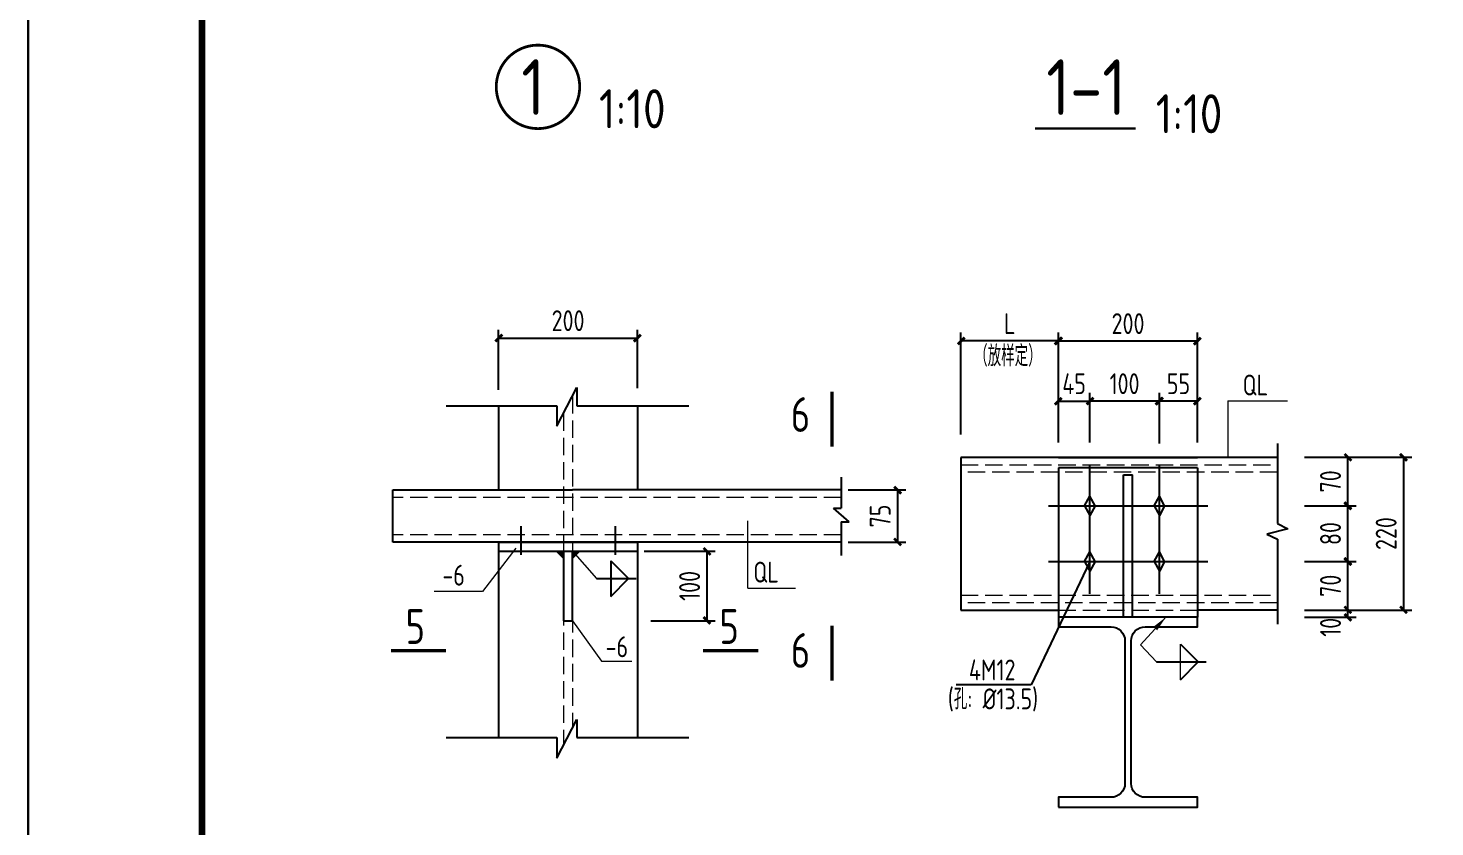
# Model space of a CAD drawing. Header units: millimetres. Extents: x 866561 to 877878, y 40199 to 44891.
# Drawn here: x 875070.3 to 875272.5, y 40578.3 to 40693.1 of the extents above; entities that cross this region are included whole.
import ezdxf

# ---------------------------------------------------------------- set-up
doc = ezdxf.new("R2010")
doc.units = ezdxf.units.MM
doc.header["$LTSCALE"] = 1000
doc.header["$MEASUREMENT"] = 0
doc.linetypes.add('DASH', pattern=[0.35, 0.25, -0.1])
doc.linetypes.add('DOTE', pattern=[2.42, 2, -0.2, 0.02, -0.2])
for name, color, linetype, lineweight in [('1', 4, 'Continuous', 70), ('D3', 62, 'Continuous', 9), ('LZ', 64, 'Continuous', 9), ('数字', 3, 'Continuous', 9)]:
    doc.layers.add(name, color=color, linetype=linetype, lineweight=lineweight)
for name, color, linetype in [('D1', 112, 'Continuous'), ('D2', 6, 'Continuous'), ('DIM', 7, 'Continuous'), ('DOTE', 1, 'DOTE'), ('GJ', 6, 'Continuous'), ('Prof', 2, 'Continuous'), ('PUB_DIM', 3, 'Continuous'), ('THIN', 7, 'Continuous'), ('文字', 7, 'Continuous'), ('桩', 6, 'Continuous')]:
    doc.layers.add(name, color=color, linetype=linetype)
doc.styles.add('GBHZ', font='gbenor.shx', dxfattribs={"width": 0.9, "bigfont": 'gbcbig.shx'})
doc.dimstyles.new('Y10', dxfattribs={"dimscale": 0, "dimtxt": 3, "dimasz": 0.01, "dimexe": 1.2, "dimexo": 1, "dimgap": 1, "dimtad": 1, "dimdec": 0, "dimlfac": 10, "dimzin": 0, "dimdsep": 46, "dimtxsty": 'GBHZ', "dimblk1": 'DX', "dimblk2": 'DX', "dimsah": 1, "dimcen": 0.09, "dimdle": 1, "dimadec": 0, "dimazin": 0, "dimtfac": 1, "dimtdec": 0, "dimtix": 1, "dimtmove": 2, "dimatfit": 3, "dimldrblk": 'DX', "dimfxl": 0, "dimtolj": 1, "dimtzin": 0, "dimarcsym": 0})

# ---------------------------------------------------------------- blocks, each defined once
blk = doc.blocks.new('DX')
at = {"color": 0, "linetype": 'ByBlock', "const_width": 40}
blk.add_lwpolyline([(-54, -51), (46, 49)], dxfattribs=at)
blk = doc.blocks.new('*D868')
at = {"layer": 'Defpoints', "color": 0, "linetype": 'ByBlock', "transparency": 16777216}
for p in [(875204.38, 40648.09), (875218.4, 40638.91), (875204.38, 40633.67)]:
    blk.add_point(p, dxfattribs=at)
at = {"layer": 'DIM', "color": 0, "linetype": 'ByBlock', "lineweight": -2, "transparency": 16777216}
for p, q in [((875204.38, 40634.67), (875204.38, 40649.29)), ((875218.4, 40639.91), (875218.4, 40649.29)), ((875218.39, 40648.09), (875204.39, 40648.09))]:
    blk.add_line(p, q, dxfattribs=at)
at = {"layer": 'DIM', "color": 0, "linetype": 'ByBlock', "lineweight": -2, "transparency": 16777216, "xscale": 0.01, "yscale": 0.01, "zscale": 0.01, "rotation": 180}
blk.add_blockref('DX', (875204.38, 40648.09), dxfattribs=at)
at = {"layer": 'DIM', "color": 0, "linetype": 'ByBlock', "lineweight": -2, "transparency": 16777216, "xscale": 0.01, "yscale": 0.01, "zscale": 0.01}
blk.add_blockref('DX', (875218.4, 40648.09), dxfattribs=at)
at = {"layer": 'DIM', "color": 0, "linetype": 'ByBlock', "transparency": 16777216, "insert": (875211.39, 40650.59), "char_height": 3, "attachment_point": 5, "style": 'GBHZ'}
blk.add_mtext('\\A1;L', dxfattribs=at)
blk = doc.blocks.new('*D869')
at = {"layer": 'Defpoints', "color": 0, "linetype": 'ByBlock', "transparency": 16777216}
for p in [(875157.89, 40648.51), (875137.89, 40640.08), (875157.89, 40640.29)]:
    blk.add_point(p, dxfattribs=at)
at = {"layer": 'DIM', "color": 0, "linetype": 'ByBlock', "lineweight": -2, "transparency": 16777216}
for p, q in [((875137.89, 40641.08), (875137.89, 40649.71)), ((875137.9, 40648.51), (875157.88, 40648.51)), ((875157.89, 40641.29), (875157.89, 40649.71))]:
    blk.add_line(p, q, dxfattribs=at)
at = {"layer": 'DIM', "color": 0, "linetype": 'ByBlock', "lineweight": -2, "transparency": 16777216, "xscale": 0.01, "yscale": 0.01, "zscale": 0.01, "rotation": 180}
blk.add_blockref('DX', (875137.89, 40648.51), dxfattribs=at)
at = {"layer": 'DIM', "color": 0, "linetype": 'ByBlock', "lineweight": -2, "transparency": 16777216, "xscale": 0.01, "yscale": 0.01, "zscale": 0.01}
blk.add_blockref('DX', (875157.89, 40648.51), dxfattribs=at)
at = {"layer": 'DIM', "color": 0, "linetype": 'ByBlock', "transparency": 16777216, "insert": (875147.89, 40651.01), "char_height": 3, "attachment_point": 5, "style": 'GBHZ'}
blk.add_mtext('\\A1;200', dxfattribs=at)
blk = doc.blocks.new('*D870')
at = {"layer": 'Defpoints', "color": 0, "linetype": 'ByBlock', "transparency": 16777216}
for p in [(875157.81, 40617.89), (875158.81, 40607.89), (875167.86, 40607.89)]:
    blk.add_point(p, dxfattribs=at)
at = {"layer": 'DIM', "color": 0, "linetype": 'ByBlock', "lineweight": -2, "transparency": 16777216}
for p, q in [((875158.81, 40617.89), (875169.06, 40617.89)), ((875167.86, 40617.88), (875167.86, 40607.9)), ((875159.81, 40607.89), (875169.06, 40607.89))]:
    blk.add_line(p, q, dxfattribs=at)
at = {"layer": 'DIM', "color": 0, "linetype": 'ByBlock', "lineweight": -2, "transparency": 16777216, "xscale": 0.01, "yscale": 0.01, "zscale": 0.01}
for p, rotation in [((875167.86, 40617.89), 90), ((875167.86, 40607.89), 270)]:
    blk.add_blockref('DX', p, dxfattribs=dict(at, rotation=rotation))
at = {"layer": 'DIM', "color": 0, "linetype": 'ByBlock', "transparency": 16777216, "insert": (875165.36, 40612.89), "char_height": 3, "attachment_point": 5, "rotation": 90, "style": 'GBHZ'}
blk.add_mtext('\\A1;100', dxfattribs=at)
blk = doc.blocks.new('*D871')
at = {"layer": 'Defpoints', "color": 0, "linetype": 'ByBlock', "transparency": 16777216}
for p in [(875187.17, 40626.68), (875187.17, 40619.18), (875195.27, 40619.18)]:
    blk.add_point(p, dxfattribs=at)
at = {"layer": 'DIM', "color": 0, "linetype": 'ByBlock', "lineweight": -2, "transparency": 16777216}
for p, q in [((875188.17, 40626.68), (875196.47, 40626.68)), ((875195.27, 40626.67), (875195.27, 40619.19)), ((875188.17, 40619.18), (875196.47, 40619.18))]:
    blk.add_line(p, q, dxfattribs=at)
at = {"layer": 'DIM', "color": 0, "linetype": 'ByBlock', "lineweight": -2, "transparency": 16777216, "xscale": 0.01, "yscale": 0.01, "zscale": 0.01}
for p, rotation in [((875195.27, 40626.68), 90), ((875195.27, 40619.18), 270)]:
    blk.add_blockref('DX', p, dxfattribs=dict(at, rotation=rotation))
at = {"layer": 'DIM', "color": 0, "linetype": 'ByBlock', "transparency": 16777216, "insert": (875192.77, 40622.93), "char_height": 3, "attachment_point": 5, "rotation": 90, "style": 'GBHZ'}
blk.add_mtext('\\A1;75', dxfattribs=at)
blk = doc.blocks.new('*D872')
at = {"layer": 'Defpoints', "color": 0, "linetype": 'ByBlock', "transparency": 16777216}
for p in [(875252.77, 40609.41), (875252.77, 40608.41), (875260.01, 40609.41)]:
    blk.add_point(p, dxfattribs=at)
at = {"layer": 'DIM', "color": 0, "linetype": 'ByBlock', "lineweight": -2, "transparency": 16777216}
for p, q in [((875253.77, 40609.41), (875261.21, 40609.41)), ((875253.77, 40608.41), (875261.21, 40608.41)), ((875260.01, 40609.42), (875260.01, 40609.43)), ((875260.01, 40608.41), (875260.01, 40609.41)), ((875260.01, 40608.4), (875260.01, 40608.39))]:
    blk.add_line(p, q, dxfattribs=at)
at = {"layer": 'DIM', "color": 0, "linetype": 'ByBlock', "lineweight": -2, "transparency": 16777216, "xscale": 0.01, "yscale": 0.01, "zscale": 0.01}
for p, rotation in [((875260.01, 40609.41), 270), ((875260.01, 40608.41), 90)]:
    blk.add_blockref('DX', p, dxfattribs=dict(at, rotation=rotation))
at = {"layer": 'DIM', "color": 0, "linetype": 'ByBlock', "transparency": 16777216, "insert": (875257.51, 40606.94), "char_height": 3, "attachment_point": 5, "rotation": 90, "style": 'GBHZ'}
blk.add_mtext('\\A1;10', dxfattribs=at)
blk = doc.blocks.new('*D873')
at = {"layer": 'Defpoints', "color": 0, "linetype": 'ByBlock', "transparency": 16777216}
for p in [(875252.77, 40616.41), (875260.01, 40616.41), (875252.77, 40609.41)]:
    blk.add_point(p, dxfattribs=at)
at = {"layer": 'DIM', "color": 0, "linetype": 'ByBlock', "lineweight": -2, "transparency": 16777216}
for p, q in [((875253.77, 40616.41), (875261.21, 40616.41)), ((875260.01, 40609.42), (875260.01, 40616.4)), ((875253.77, 40609.41), (875261.21, 40609.41))]:
    blk.add_line(p, q, dxfattribs=at)
at = {"layer": 'DIM', "color": 0, "linetype": 'ByBlock', "lineweight": -2, "transparency": 16777216, "xscale": 0.01, "yscale": 0.01, "zscale": 0.01}
for p, rotation in [((875260.01, 40616.41), 90), ((875260.01, 40609.41), 270)]:
    blk.add_blockref('DX', p, dxfattribs=dict(at, rotation=rotation))
at = {"layer": 'DIM', "color": 0, "linetype": 'ByBlock', "transparency": 16777216, "insert": (875257.51, 40612.91), "char_height": 3, "attachment_point": 5, "rotation": 90, "style": 'GBHZ'}
blk.add_mtext('\\A1;70', dxfattribs=at)
blk = doc.blocks.new('*D874')
at = {"layer": 'Defpoints', "color": 0, "linetype": 'ByBlock', "transparency": 16777216}
for p in [(875252.77, 40624.41), (875260.01, 40624.41), (875252.77, 40616.41)]:
    blk.add_point(p, dxfattribs=at)
at = {"layer": 'DIM', "color": 0, "linetype": 'ByBlock', "lineweight": -2, "transparency": 16777216}
for p, q in [((875253.77, 40624.41), (875261.21, 40624.41)), ((875260.01, 40616.42), (875260.01, 40624.4)), ((875253.77, 40616.41), (875261.21, 40616.41))]:
    blk.add_line(p, q, dxfattribs=at)
at = {"layer": 'DIM', "color": 0, "linetype": 'ByBlock', "lineweight": -2, "transparency": 16777216, "xscale": 0.01, "yscale": 0.01, "zscale": 0.01}
for p, rotation in [((875260.01, 40624.41), 90), ((875260.01, 40616.41), 270)]:
    blk.add_blockref('DX', p, dxfattribs=dict(at, rotation=rotation))
at = {"layer": 'DIM', "color": 0, "linetype": 'ByBlock', "transparency": 16777216, "insert": (875257.51, 40620.41), "char_height": 3, "attachment_point": 5, "rotation": 90, "style": 'GBHZ'}
blk.add_mtext('\\A1;80', dxfattribs=at)
blk = doc.blocks.new('*D875')
at = {"layer": 'Defpoints', "color": 0, "linetype": 'ByBlock', "transparency": 16777216}
for p in [(875252.77, 40631.41), (875260.01, 40631.41), (875252.77, 40624.41)]:
    blk.add_point(p, dxfattribs=at)
at = {"layer": 'DIM', "color": 0, "linetype": 'ByBlock', "lineweight": -2, "transparency": 16777216}
for p, q in [((875253.77, 40631.41), (875261.21, 40631.41)), ((875260.01, 40624.42), (875260.01, 40631.4)), ((875253.77, 40624.41), (875261.21, 40624.41))]:
    blk.add_line(p, q, dxfattribs=at)
at = {"layer": 'DIM', "color": 0, "linetype": 'ByBlock', "lineweight": -2, "transparency": 16777216, "xscale": 0.01, "yscale": 0.01, "zscale": 0.01}
for p, rotation in [((875260.01, 40631.41), 90), ((875260.01, 40624.41), 270)]:
    blk.add_blockref('DX', p, dxfattribs=dict(at, rotation=rotation))
at = {"layer": 'DIM', "color": 0, "linetype": 'ByBlock', "transparency": 16777216, "insert": (875257.51, 40627.91), "char_height": 3, "attachment_point": 5, "rotation": 90, "style": 'GBHZ'}
blk.add_mtext('\\A1;70', dxfattribs=at)
blk = doc.blocks.new('*D876')
at = {"layer": 'Defpoints', "color": 0, "linetype": 'ByBlock', "transparency": 16777216}
for p in [(875252.77, 40631.41), (875252.77, 40609.41), (875268.01, 40609.41)]:
    blk.add_point(p, dxfattribs=at)
at = {"layer": 'DIM', "color": 0, "linetype": 'ByBlock', "lineweight": -2, "transparency": 16777216}
for p, q in [((875253.77, 40631.41), (875269.21, 40631.41)), ((875268.01, 40631.4), (875268.01, 40609.42)), ((875253.77, 40609.41), (875269.21, 40609.41))]:
    blk.add_line(p, q, dxfattribs=at)
at = {"layer": 'DIM', "color": 0, "linetype": 'ByBlock', "lineweight": -2, "transparency": 16777216, "xscale": 0.01, "yscale": 0.01, "zscale": 0.01}
for p, rotation in [((875268.01, 40631.41), 90), ((875268.01, 40609.41), 270)]:
    blk.add_blockref('DX', p, dxfattribs=dict(at, rotation=rotation))
at = {"layer": 'DIM', "color": 0, "linetype": 'ByBlock', "transparency": 16777216, "insert": (875265.51, 40620.41), "char_height": 3, "attachment_point": 5, "rotation": 90, "style": 'GBHZ'}
blk.add_mtext('\\A1;220', dxfattribs=at)
blk = doc.blocks.new('*D877')
at = {"layer": 'Defpoints', "color": 0, "linetype": 'ByBlock', "transparency": 16777216}
for p in [(875222.9, 40639.45), (875218.4, 40632.5), (875222.9, 40632.5)]:
    blk.add_point(p, dxfattribs=at)
at = {"layer": 'DIM', "color": 0, "linetype": 'ByBlock', "lineweight": -2, "transparency": 16777216}
for p, q in [((875218.4, 40633.5), (875218.4, 40640.65)), ((875222.9, 40633.5), (875222.9, 40640.65)), ((875218.39, 40639.45), (875218.38, 40639.45)), ((875218.4, 40639.45), (875222.9, 40639.45)), ((875222.91, 40639.45), (875222.92, 40639.45))]:
    blk.add_line(p, q, dxfattribs=at)
at = {"layer": 'DIM', "color": 0, "linetype": 'ByBlock', "lineweight": -2, "transparency": 16777216, "xscale": 0.01, "yscale": 0.01, "zscale": 0.01}
blk.add_blockref('DX', (875218.4, 40639.45), dxfattribs=at)
at = {"layer": 'DIM', "color": 0, "linetype": 'ByBlock', "lineweight": -2, "transparency": 16777216, "xscale": 0.01, "yscale": 0.01, "zscale": 0.01, "rotation": 180}
blk.add_blockref('DX', (875222.9, 40639.45), dxfattribs=at)
at = {"layer": 'DIM', "color": 0, "linetype": 'ByBlock', "transparency": 16777216, "insert": (875220.65, 40641.95), "char_height": 3, "attachment_point": 5, "style": 'GBHZ'}
blk.add_mtext('\\A1;45', dxfattribs=at)
blk = doc.blocks.new('*D878')
at = {"layer": 'Defpoints', "color": 0, "linetype": 'ByBlock', "transparency": 16777216}
for p in [(875222.9, 40639.45), (875222.9, 40632.5), (875232.9, 40632.36)]:
    blk.add_point(p, dxfattribs=at)
at = {"layer": 'DIM', "color": 0, "linetype": 'ByBlock', "lineweight": -2, "transparency": 16777216}
for p, q in [((875222.9, 40633.5), (875222.9, 40640.65)), ((875232.9, 40633.36), (875232.9, 40640.65)), ((875232.89, 40639.45), (875222.91, 40639.45))]:
    blk.add_line(p, q, dxfattribs=at)
at = {"layer": 'DIM', "color": 0, "linetype": 'ByBlock', "lineweight": -2, "transparency": 16777216, "xscale": 0.01, "yscale": 0.01, "zscale": 0.01, "rotation": 180}
blk.add_blockref('DX', (875222.9, 40639.45), dxfattribs=at)
at = {"layer": 'DIM', "color": 0, "linetype": 'ByBlock', "lineweight": -2, "transparency": 16777216, "xscale": 0.01, "yscale": 0.01, "zscale": 0.01}
blk.add_blockref('DX', (875232.9, 40639.45), dxfattribs=at)
at = {"layer": 'DIM', "color": 0, "linetype": 'ByBlock', "transparency": 16777216, "insert": (875227.9, 40641.95), "char_height": 3, "attachment_point": 5, "style": 'GBHZ'}
blk.add_mtext('\\A1;100', dxfattribs=at)
blk = doc.blocks.new('*D879')
at = {"layer": 'Defpoints', "color": 0, "linetype": 'ByBlock', "transparency": 16777216}
for p in [(875232.9, 40639.45), (875232.9, 40632.5), (875238.4, 40632.5)]:
    blk.add_point(p, dxfattribs=at)
at = {"layer": 'DIM', "color": 0, "linetype": 'ByBlock', "lineweight": -2, "transparency": 16777216}
for p, q in [((875232.9, 40633.5), (875232.9, 40640.65)), ((875238.4, 40633.5), (875238.4, 40640.65)), ((875238.39, 40639.45), (875232.91, 40639.45))]:
    blk.add_line(p, q, dxfattribs=at)
at = {"layer": 'DIM', "color": 0, "linetype": 'ByBlock', "lineweight": -2, "transparency": 16777216, "xscale": 0.01, "yscale": 0.01, "zscale": 0.01, "rotation": 180}
blk.add_blockref('DX', (875232.9, 40639.45), dxfattribs=at)
at = {"layer": 'DIM', "color": 0, "linetype": 'ByBlock', "lineweight": -2, "transparency": 16777216, "xscale": 0.01, "yscale": 0.01, "zscale": 0.01}
blk.add_blockref('DX', (875238.4, 40639.45), dxfattribs=at)
at = {"layer": 'DIM', "color": 0, "linetype": 'ByBlock', "transparency": 16777216, "insert": (875235.65, 40641.95), "char_height": 3, "attachment_point": 5, "style": 'GBHZ'}
blk.add_mtext('\\A1;55', dxfattribs=at)
blk = doc.blocks.new('*D880')
at = {"layer": 'Defpoints', "color": 0, "linetype": 'ByBlock', "transparency": 16777216}
for p in [(875238.4, 40648.09), (875218.4, 40634.5), (875238.4, 40634.5)]:
    blk.add_point(p, dxfattribs=at)
at = {"layer": 'DIM', "color": 0, "linetype": 'ByBlock', "lineweight": -2, "transparency": 16777216}
for p, q in [((875218.4, 40635.5), (875218.4, 40649.29)), ((875238.4, 40635.5), (875238.4, 40649.29)), ((875218.41, 40648.09), (875238.39, 40648.09))]:
    blk.add_line(p, q, dxfattribs=at)
at = {"layer": 'DIM', "color": 0, "linetype": 'ByBlock', "lineweight": -2, "transparency": 16777216, "xscale": 0.01, "yscale": 0.01, "zscale": 0.01, "rotation": 180}
blk.add_blockref('DX', (875218.4, 40648.09), dxfattribs=at)
at = {"layer": 'DIM', "color": 0, "linetype": 'ByBlock', "lineweight": -2, "transparency": 16777216, "xscale": 0.01, "yscale": 0.01, "zscale": 0.01}
blk.add_blockref('DX', (875238.4, 40648.09), dxfattribs=at)
at = {"layer": 'DIM', "color": 0, "linetype": 'ByBlock', "transparency": 16777216, "insert": (875228.4, 40650.59), "char_height": 3, "attachment_point": 5, "style": 'GBHZ'}
blk.add_mtext('\\A1;200', dxfattribs=at)

msp = doc.modelspace()

# ---------------------------------------------------------------- linework, layer by layer
for p, q in [((875070.262, 40208.139), (875070.262, 40802.139)), ((875070.262, 40802.139), (875070.262, 40208.139))]:
    msp.add_line(p, q)
at = {"color": 0, "const_width": 1}
msp.add_lwpolyline([(875901.262, 40218.139), (875095.262, 40218.139), (875095.262, 40792.139), (875901.262, 40792.139)], close=True, dxfattribs=at)
at = {"linetype": 'ByBlock', "ltscale": 0.5, "const_width": 0.4}
msp.add_lwpolyline([(875137.564, 40684.617, 1), (875149.564, 40684.617, 1)], format="xyb", close=True, dxfattribs=at)
at = {"layer": '1', "const_width": 0.48}
for points in [[(875185.815, 40640.802), (875185.815, 40632.88)], [(875185.815, 40607.18), (875185.815, 40599.258)], [(875122.44, 40603.579), (875130.362, 40603.579)], [(875167.306, 40603.579), (875175.228, 40603.579)]]:
    msp.add_lwpolyline(points, dxfattribs=at)
at = {"layer": 'D1'}
for p, q in [((875146.289, 40635.835), (875149.164, 40641.385)), ((875149.164, 40641.385), (875149.164, 40638.768)), ((875130.362, 40638.768), (875146.289, 40638.768)), ((875146.289, 40638.768), (875146.289, 40635.835)), ((875149.164, 40638.768), (875165.272, 40638.768)), ((875187.175, 40628.495), (875187.175, 40624.066)), ((875188.299, 40622.085), (875186.05, 40624.066)), ((875186.05, 40624.066), (875187.175, 40624.066)), ((875187.175, 40622.085), (875187.175, 40617.25)), ((875187.175, 40622.085), (875188.299, 40622.085)), ((875154.016, 40616.5), (875154.016, 40611.362)), ((875154.016, 40616.5), (875156.586, 40613.931)), ((875151.987, 40613.931), (875157.667, 40613.931)), ((875154.016, 40611.362), (875156.586, 40613.931)), ((875235.931, 40604.527), (875238.501, 40601.957)), ((875232.472, 40601.957), (875239.618, 40601.957)), ((875235.931, 40599.388), (875238.501, 40601.957)), ((875146.289, 40588.149), (875149.164, 40593.699)), ((875149.164, 40593.699), (875149.164, 40591.081)), ((875130.362, 40591.081), (875146.289, 40591.081)), ((875146.289, 40591.081), (875146.289, 40588.149)), ((875149.164, 40591.081), (875165.272, 40591.081))]:
    msp.add_line(p, q, dxfattribs=at)
at = {"layer": 'D1', "color": 251}
for p, q in [((875222.905, 40616.406), (875214.493, 40598.69)), ((875214.493, 40598.69), (875203.67, 40598.69))]:
    msp.add_line(p, q, dxfattribs=at)
at = {"layer": 'D2'}
for p, q in [((875137.892, 40638.768), (875137.892, 40626.675)), ((875157.892, 40638.768), (875157.892, 40626.675)), ((875249.87, 40631.363), (875204.372, 40631.363)), ((875218.405, 40631.363), (875238.405, 40631.363)), ((875218.405, 40629.871), (875218.405, 40608.409)), ((875238.405, 40629.871), (875218.405, 40629.871)), ((875227.763, 40608.409), (875227.763, 40628.871)), ((875227.763, 40628.871), (875229.047, 40628.871)), ((875229.047, 40608.409), (875229.047, 40628.871)), ((875238.405, 40629.871), (875238.405, 40608.409)), ((875122.69, 40626.675), (875148.535, 40626.675)), ((875187.175, 40626.675), (875148.535, 40626.675)), ((875187.175, 40619.177), (875122.69, 40619.177)), ((875137.892, 40619.177), (875137.892, 40617.892)), ((875137.892, 40619.177), (875157.892, 40619.177)), ((875137.892, 40619.177), (875137.892, 40591.081)), ((875157.892, 40619.177), (875157.892, 40617.892)), ((875157.892, 40619.177), (875157.892, 40591.081)), ((875137.892, 40617.892), (875157.892, 40617.892)), ((875147.25, 40617.892), (875147.25, 40607.889)), ((875148.535, 40607.889), (875148.535, 40617.892)), ((875204.372, 40609.409), (875218.405, 40609.409)), ((875249.87, 40609.409), (875238.405, 40609.409)), ((875147.25, 40607.889), (875148.535, 40607.889))]:
    msp.add_line(p, q, dxfattribs=at)
at = {"layer": 'D2', "linetype": 'Continuous'}
for p, q in [((875204.372, 40631.363), (875204.372, 40609.409)), ((875141.111, 40621.497), (875141.111, 40617.357)), ((875154.673, 40621.497), (875154.673, 40617.357))]:
    msp.add_line(p, q, dxfattribs=at)
at = {"layer": 'D3'}
for p, q in [((875242.726, 40639.473), (875251.341, 40639.473)), ((875242.726, 40639.473), (875242.726, 40631.363)), ((875173.729, 40612.581), (875173.729, 40622.246)), ((875140.362, 40618.32), (875135.601, 40612.095)), ((875146.18, 40617.892), (875147.25, 40616.821)), ((875148.535, 40617.892), (875151.987, 40613.931)), ((875149.605, 40617.892), (875148.535, 40616.821)), ((875135.601, 40612.095), (875128.647, 40612.095)), ((875173.729, 40612.581), (875180.577, 40612.581)), ((875230.179, 40604.427), (875233.85, 40608.409)), ((875148.535, 40607.889), (875152.701, 40602.076)), ((875230.179, 40604.427), (875232.472, 40601.957)), ((875235.931, 40599.388), (875235.931, 40604.527)), ((875152.701, 40602.076), (875157.04, 40602.076))]:
    msp.add_line(p, q, dxfattribs=at)
for points in [[(875146.18, 40617.892), (875147.25, 40617.892), (875147.25, 40616.821), (875147.25, 40617.892)], [(875149.605, 40617.892), (875148.535, 40617.892), (875148.535, 40616.821), (875148.535, 40617.892)], [(875232.587, 40606.516), (875233.85, 40608.409), (875232.587, 40606.516), (875232.038, 40606.996)]]:
    msp.add_solid(points, dxfattribs=at)
at = {"layer": 'DOTE', "linetype": 'DOTE', "ltscale": 5}
for p, q in [((875222.905, 40611.731), (875222.905, 40630.292)), ((875232.905, 40611.731), (875232.905, 40630.292)), ((875216.954, 40624.409), (875239.856, 40624.409)), ((875216.954, 40616.406), (875239.856, 40616.406))]:
    msp.add_line(p, q, dxfattribs=at)
at = {"layer": 'GJ', "linetype": 'Continuous'}
msp.add_line((875122.69, 40619.177), (875122.69, 40626.675), dxfattribs=at)
at = {"layer": 'LZ', "linetype": 'DASH', "ltscale": 0.01}
for p, q in [((875148.535, 40640.17), (875148.535, 40592.484)), ((875147.25, 40637.691), (875147.25, 40590.005)), ((875204.372, 40630.292), (875249.87, 40630.292)), ((875249.87, 40629.222), (875204.372, 40629.222)), ((875187.175, 40625.605), (875122.69, 40625.605)), ((875187.175, 40620.247), (875122.69, 40620.247)), ((875204.372, 40611.55), (875249.87, 40611.55)), ((875249.87, 40610.48), (875204.372, 40610.48)), ((875218.405, 40609.409), (875238.405, 40609.409))]:
    msp.add_line(p, q, dxfattribs=at)
at = {"layer": 'Prof'}
msp.add_lwpolyline([(875218.405, 40581.107), (875238.405, 40581.107), (875238.405, 40582.507), (875230.855, 40582.507, -0.4142136), (875228.855, 40584.507), (875228.855, 40605.009, -0.4142136), (875230.855, 40607.009), (875238.405, 40607.009), (875238.405, 40608.409), (875218.405, 40608.409), (875218.405, 40607.009), (875225.955, 40607.009, -0.4142136), (875227.955, 40605.009), (875227.955, 40584.507, -0.4142136), (875225.955, 40582.507), (875218.405, 40582.507)], format="xyb", close=True, dxfattribs=at)
at = {"layer": 'THIN', "linetype": 'ByBlock'}
for p, q in [((875249.87, 40633.363), (875249.87, 40621.842)), ((875251.37, 40621.092), (875248.37, 40620.342)), ((875248.37, 40620.342), (875249.87, 40619.592)), ((875249.87, 40621.842), (875251.37, 40621.092)), ((875249.87, 40619.592), (875249.87, 40607.409))]:
    msp.add_line(p, q, dxfattribs=at)
at = {"layer": '文字', "color": 6, "const_width": 0.32}
msp.add_lwpolyline([(875215.04, 40678.617), (875229.497, 40678.617)], dxfattribs=at)
at = {"layer": '桩'}
for p, q in [((875222.156, 40624.409), (875222.905, 40625.791)), ((875222.156, 40624.409), (875222.905, 40623.028)), ((875223.654, 40624.409), (875222.905, 40625.791)), ((875223.654, 40624.409), (875222.905, 40623.028)), ((875232.156, 40624.409), (875232.905, 40625.791)), ((875232.156, 40624.409), (875232.905, 40623.028)), ((875233.654, 40624.409), (875232.905, 40625.791)), ((875233.654, 40624.409), (875232.905, 40623.028)), ((875222.156, 40616.406), (875222.905, 40617.788)), ((875222.156, 40616.406), (875222.905, 40615.025)), ((875223.654, 40616.406), (875222.905, 40617.788)), ((875223.654, 40616.406), (875222.905, 40615.025)), ((875232.156, 40616.406), (875232.905, 40617.788)), ((875232.156, 40616.406), (875232.905, 40615.025)), ((875233.654, 40616.406), (875232.905, 40617.788)), ((875233.654, 40616.406), (875232.905, 40615.025))]:
    msp.add_line(p, q, dxfattribs=at)

# ---------------------------------------------------------------- texts
at = {"layer": 'DIM', "linetype": 'ByBlock', "style": 'GBHZ', "width": 0.9}
msp.add_text('（放样定）', height=3, dxfattribs=at).set_placement((875206.271, 40644.444))
at = {"layer": 'PUB_DIM', "style": 'GBHZ', "width": 0.9}
for s, p in [('6', (875179.914, 40635.025)), ('5', (875124.532, 40604.554)), ('5', (875169.65, 40604.554)), ('6', (875179.914, 40601.114))]:
    msp.add_text(s, height=5, dxfattribs=at).set_placement(p)
at = {"layer": '数字', "style": 'GBHZ', "width": 0.9}
for s, p in [('QL', (875244.875, 40640.262)), ('QL', (875174.527, 40613.37)), ('-6', (875129.819, 40612.933)), ('-6', (875153.284, 40602.641)), ('4M12', (875205.521, 40599.314)), ('(孔: %%C13.5)', (875202.484, 40595.149))]:
    msp.add_text(s, height=3, dxfattribs=at).set_placement(p)
at = {"layer": '文字', "color": 6, "style": 'GBHZ'}
for s, height, p in [('1', 8, (875141.169, 40680.584)), ('1-1', 8, (875216.648, 40680.569)), ('1:10', 5.6, (875152.33, 40678.665, -0.009)), ('1:10', 5.6, (875232.377, 40677.948))]:
    msp.add_text(s, height=height, dxfattribs=at).set_placement(p)

# ---------------------------------------------------------------- dimensions: what is measured, and where the dimension line sits
at = {"layer": 'DIM', "linetype": 'ByBlock'}
for base, p1, p2, picture, middle in [((875157.892, 40648.509), (875137.892, 40640.076), (875157.892, 40640.29), '*D869', (875147.892, 40651.009)), ((875238.405, 40648.092), (875218.405, 40634.505), (875238.405, 40634.505), '*D880', (875228.405, 40650.592)), ((875222.905, 40639.452), (875218.405, 40632.505), (875222.905, 40632.505), '*D877', (875220.655, 40641.952))]:
    dim = msp.add_linear_dim(base=base, p1=p1, p2=p2, dimstyle='Y10', override={"dimscale": 1}, dxfattribs=at)
    dim.commit()
    dim.dimension.update_dxf_attribs({"geometry": picture, "text_midpoint": middle})
dim = msp.add_linear_dim(base=(875204.377, 40648.092), p1=(875218.405, 40638.913), p2=(875204.377, 40633.672), text='L', dimstyle='Y10', override={"dimscale": 1}, dxfattribs=at)
dim.commit()
dim.dimension.update_dxf_attribs({"geometry": '*D868', "text_midpoint": (875211.391, 40650.592)})
for base, p1, p2, angle, picture, middle in [((875222.905, 40639.452), (875232.905, 40632.364), (875222.905, 40632.505), 180, '*D878', (875227.905, 40641.952)), ((875232.905, 40639.452), (875238.405, 40632.505), (875232.905, 40632.505), 180, '*D879', (875235.655, 40641.952)), ((875260.01, 40631.406), (875252.772, 40624.409), (875252.772, 40631.406), 90, '*D875', (875257.51, 40627.908)), ((875268.009, 40609.409), (875252.772, 40631.406), (875252.772, 40609.409), 90, '*D876', (875265.509, 40620.408)), ((875195.275, 40619.177), (875187.175, 40626.675), (875187.175, 40619.177), 270, '*D871', (875192.775, 40622.926)), ((875260.01, 40624.409), (875252.772, 40616.406), (875252.772, 40624.409), 90, '*D874', (875257.51, 40620.408)), ((875167.86, 40607.889), (875157.814, 40617.892), (875158.814, 40607.889), 270, '*D870', (875165.36, 40612.891)), ((875260.01, 40616.406), (875252.772, 40609.409), (875252.772, 40616.406), 90, '*D873', (875257.51, 40612.908))]:
    dim = msp.add_linear_dim(base=base, p1=p1, p2=p2, angle=angle, dimstyle='Y10', override={"dimscale": 1}, dxfattribs=at)
    dim.commit()
    dim.dimension.update_dxf_attribs({"geometry": picture, "text_midpoint": middle})
dim = msp.add_linear_dim(base=(875260.01, 40609.409), p1=(875252.772, 40608.409), p2=(875252.772, 40609.409), angle=90, dimstyle='Y10', override={"dimscale": 1}, dxfattribs=at)
dim.commit()
dim.dimension.update_dxf_attribs({"geometry": '*D872', "text_midpoint": (875257.51, 40606.94), "dimtype": 160})

doc.saveas('drawing.dxf')
